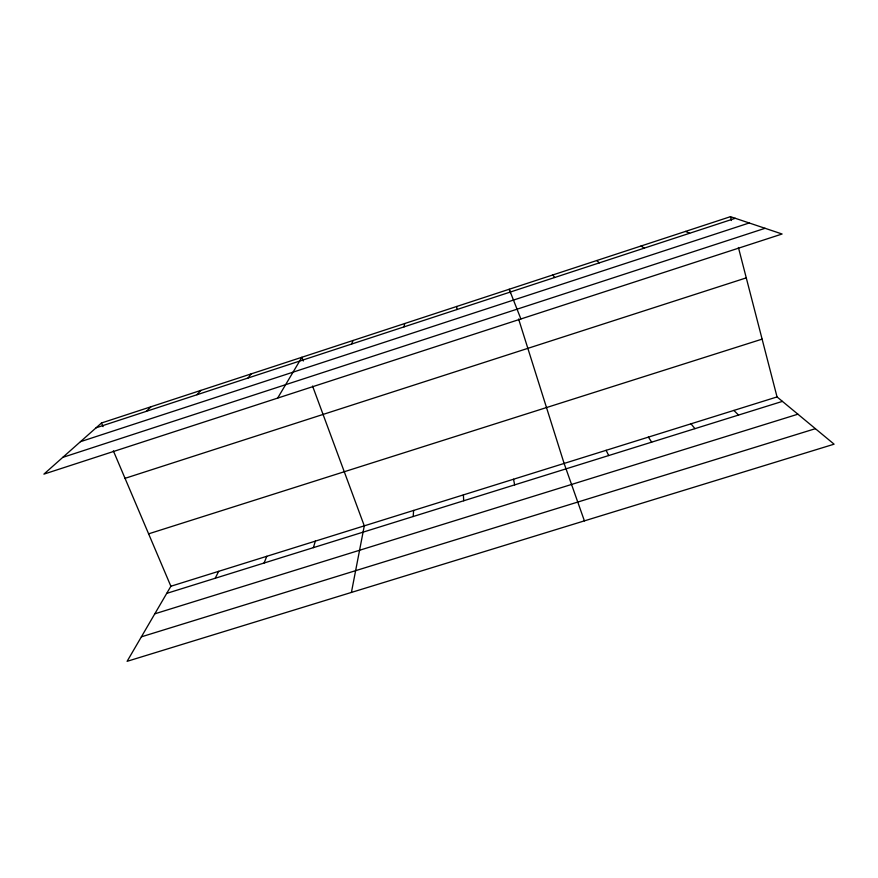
<?xml version="1.0" encoding="UTF-8"?>
<svg xmlns="http://www.w3.org/2000/svg" width="878" height="878" viewBox="0 0 878 878"><rect width="100%" height="100%" fill="white"/><g stroke="black" fill="none" stroke-linecap="round" stroke-linejoin="round"><path stroke-width="1.32" d="M413.176 516.516L413.637 510.436M404.045 326.868L404.67 323.543M351.409 592.43L364.293 525.845L312.557 386.046M313.38 547.642L315.345 541.133M264.091 563.007L266.802 556.29M351.606 344.055L353.066 340.466M215.22 578.251L218.655 571.337M777.052 396.933L170.881 586.252L127.101 661.321L834.1 444.18L777.052 396.933L738.42 247.497M277.646 398.096L301.9 357.258L303.294 361.012M248.079 377.99L251.174 373.896M196.979 394.738L200.864 390.392M146.319 411.343L150.983 406.755M101.519 422.987L43.9 474.131L782.089 234.009L730.452 216.679L101.519 422.987L103.066 426.62M96.086 427.805L735.281 218.304M80.447 441.689L749.23 222.979M62.777 457.372L765.067 228.302M125.038 478.334L746.278 277.876M148.612 533.835L762.104 339.138M166.732 593.374L782.419 401.378M154.802 613.821L797.893 414.196M141.38 636.835L815.388 428.683M685.564 231.397L689.625 233.263M641.006 246.016L644.309 248.123M596.755 260.536L599.312 262.862M733.865 410.421L738.53 415.064M690.986 423.811L694.948 428.651M552.833 274.946L554.655 277.503M648.403 437.112L651.674 442.15M606.116 450.315L608.706 455.55M113.361 450.853L170.881 586.252M520.895 318.977L509.218 289.246L510.436 293.131M584.408 520.874L564.115 463.441L518.602 319.01M730.452 216.679L731.451 220.532M513.542 479.234L514.651 484.875M456.714 306.466L456.944 309.528M463.375 494.896L463.705 500.767"/></g></svg>
